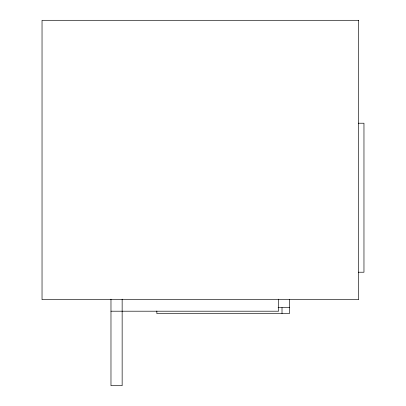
<?xml version="1.0" encoding="UTF-8"?>
<svg xmlns="http://www.w3.org/2000/svg" width="406" height="406" viewBox="0 0 406 406"><rect width="100%" height="100%" fill="white"/><g stroke="black" fill="none" stroke-linecap="round" stroke-linejoin="round"><path stroke-width="0.61" d="M156.853 311.037L156.853 313.569L289.463 313.569L289.463 299.379M358.28 123.221L363.964 123.221L363.964 272.223L358.28 272.223M278.1 307.611L289.463 307.611M110.975 311.199L278.597 311.199L278.597 299.176M282.013 307.611L282.013 313.569M122.15 299.176L122.15 385.7L110.975 385.7L110.975 299.176M358.66 20.3L42.036 20.3L42.036 299.674L358.66 299.674L358.66 20.3"/></g></svg>
